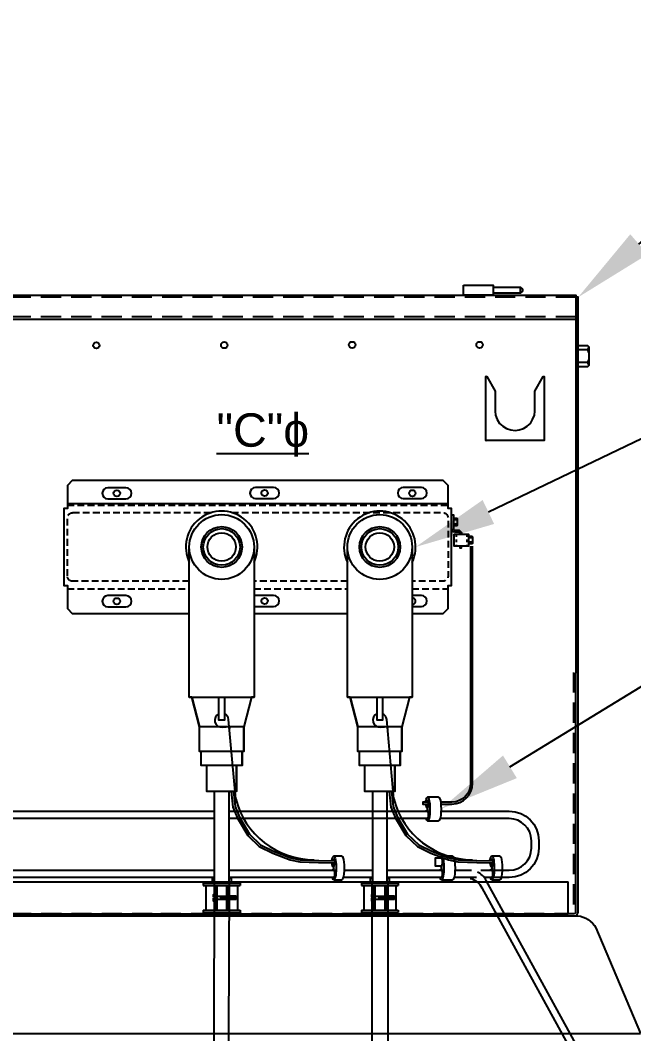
# Model space of a CAD drawing. Header units: feet. Extents: x -689 to 11593, y -511 to 1546.
# Drawn here: x 167.19 to 189.99, y 783.24 to 820.91 of the extents above; entities that cross this region are included whole.
import ezdxf
from ezdxf import colors
from ezdxf.entities.mleader import LeaderData, LeaderLine
from ezdxf.math import Vec2, Vec3

# ---------------------------------------------------------------- set-up
doc = ezdxf.new("R2010")
doc.units = ezdxf.units.FT
doc.header["$MEASUREMENT"] = 0
doc.linetypes.add('HIDDEN', pattern=[0.375, 0.25, -0.125])
for name, color, linetype in [('E-CABL-ACF', 1, 'AC_CABLE_FEEDER'), ('E-DETL', 7, 'Continuous'), ('E-DETL-1', 7, 'Continuous'), ('E-EQPM-ENCL', 8, 'Continuous'), ('E-EQPM-HRDW', 16, 'Continuous'), ('E-GRND', 3, 'Continuous'), ('G-ANNO-TEXT', 1, 'Continuous'), ('G-TEXT', 7, 'Continuous')]:
    doc.layers.add(name, color=color, linetype=linetype)
doc.styles.add('FSLR_SubTitle', font='arial.ttf', dxfattribs={"height": 0.1875})
doc.styles.add('NEI-A', font='arial.ttf')
doc.styles.get("Standard").update_dxf_attribs({"font": 'arial.ttf'})
doc.linetypes.add('AC_CABLE_FEEDER', pattern='A,0.2,-0.05,0,-0.05,0.2,-0.12,["ACF",Standard,S=0.1,R=0,X=-0.05,Y=-0.05],-0.3,0.2,-0.05,0,-0.05', length=1.22)

msp = doc.modelspace()

# ---------------------------------------------------------------- hatches: boundary and pattern name
at = {"layer": 'E-EQPM-HRDW'}
h = msp.add_hatch(dxfattribs=at)
h.set_pattern_fill('ANSI31', color=256, scale=0.172182, angle=420)
h.set_pattern_definition([(105, (153.921105, 585.325473), (-0.0207894366, -0.0055705127), [])])
h.paths.add_polyline_path([(174.85834, 788.35887), (174.85834, 788.2303), (174.63378, 788.2303), (174.63378, 788.35887)])
h = msp.add_hatch(dxfattribs=at)
h.set_pattern_fill('ANSI31', color=256, scale=0.172182, angle=420)
h.set_pattern_definition([(105, (153.671885, 585.325473), (-0.0207894366, -0.0055705127), [])])
h.paths.add_polyline_path([(175.21896, 788.35887), (175.21896, 788.2303), (174.97056, 788.2303), (174.97056, 788.35887)])
h = msp.add_hatch(dxfattribs=at)
h.set_pattern_fill('ANSI31', color=256, scale=0.172182, angle=420)
h.set_pattern_definition([(105, (159.79647, 585.325473), (-0.0207894366, -0.0055705127), [])])
h.paths.add_polyline_path([(180.7337, 788.35887), (180.7337, 788.2303), (180.50914, 788.2303), (180.50914, 788.35887)])
h = msp.add_hatch(dxfattribs=at)
h.set_pattern_fill('ANSI31', color=256, scale=0.172182, angle=420)
h.set_pattern_definition([(105, (159.54725, 585.325473), (-0.0207894366, -0.0055705127), [])])
h.paths.add_polyline_path([(181.09433, 788.35887), (181.09433, 788.2303), (180.84593, 788.2303), (180.84593, 788.35887)])

# ---------------------------------------------------------------- linework, layer by layer
at = {"layer": 'E-CABL-ACF', "linetype": 'Continuous', "flags": 128}
for points in [[(174.40128, 788.84402), (174.38649, 783.24554)], [(174.95008, 788.84257), (174.9353, 783.24545)], [(180.25612, 788.843), (180.25162, 782.64973)], [(180.85049, 788.84257), (180.84598, 782.6493)]]:
    msp.add_lwpolyline(points, dxfattribs=at)
for points in [[(174.38649, 783.24554), (174.36187, 778.56124, -0.1971632), (171.89699, 772.59825, -0.06022886), (167.33976, 768.99387)], [(174.9353, 783.24554), (174.91067, 778.55979, -0.1971632), (172.28663, 772.21178, -0.05809288), (167.80542, 768.6364)]]:
    msp.add_lwpolyline(points, format="xyb", dxfattribs=at)
at = {"layer": 'E-DETL', "color": 41}
for p, q in [((175.87823, 801.32981), (175.87823, 795.75598)), ((173.47312, 795.75598), (175.87823, 795.75598)), ((173.56947, 795.75598), (173.85495, 794.64979)), ((175.78188, 795.75598), (175.4964, 794.64979)), ((179.34849, 795.75598), (181.75359, 795.75598)), ((179.44483, 795.75598), (179.73032, 794.64979)), ((181.65725, 795.75598), (181.37176, 794.64979)), ((175.4964, 794.64979), (173.85495, 794.64979)), ((175.4964, 793.72915), (175.4964, 794.64979)), ((181.37176, 794.64979), (179.73032, 794.64979)), ((181.37176, 793.72915), (181.37176, 794.64979)), ((175.4964, 793.72915), (173.85495, 793.72915)), ((175.43217, 793.20817), (175.43217, 793.72915)), ((181.37176, 793.72915), (179.73032, 793.72915)), ((181.30753, 793.20817), (181.30753, 793.72915)), ((175.43217, 793.20817), (173.91918, 793.20817)), ((175.22877, 792.2447), (175.22877, 793.20817)), ((181.30753, 793.20817), (179.79455, 793.20817)), ((181.10413, 792.2447), (181.10413, 793.20817))]:
    msp.add_line(p, q, dxfattribs=at)
at = {"layer": 'E-DETL', "ltscale": 5, "flags": 128}
for points in [[(169.12654, 803.80535), (168.94419, 803.62301), (168.94419, 802.76084), (168.81159, 802.76084), (168.81159, 799.90923), (168.94419, 799.90923), (168.94419, 799.04707), (169.12654, 798.86473), (173.47312, 798.86473)], [(175.87823, 798.86473), (179.34849, 798.86473)]]:
    msp.add_lwpolyline(points, dxfattribs=at)
for points in [[(170.44546, 803.12345), (171.11688, 803.12345, 1), (171.11688, 803.53797), (170.44546, 803.53797, 1)], [(175.93443, 803.13393), (176.60585, 803.13393, 1), (176.60585, 803.54845), (175.93443, 803.54845, 1)], [(170.44546, 799.11115), (171.11688, 799.11115, 1), (171.11688, 799.52567), (170.44546, 799.52567, 1)]]:
    msp.add_lwpolyline(points, format="xyb", close=True, dxfattribs=at)
at = {"layer": 'E-DETL', "color": 9, "linetype": 'HIDDEN', "flags": 128}
for points in [[(168.94419, 800.2574), (168.94419, 802.41267, -0.41421356), (169.14315, 802.61163)], [(169.10634, 800.05845, -0.34959088), (168.94419, 800.2574)]]:
    msp.add_lwpolyline(points, format="xyb", dxfattribs=at)
for points in [[(169.14315, 802.61163), (174.29775, 802.61163)], [(173.47312, 800.05845), (169.10634, 800.05845)], [(179.34849, 800.05845), (175.87823, 800.05845)], [(168.94419, 799.77653), (173.47312, 799.77653)], [(175.87823, 799.77653), (179.34849, 799.77653)]]:
    msp.add_lwpolyline(points, dxfattribs=at)
at = {"layer": 'E-DETL', "color": 41, "flags": 128}
msp.add_lwpolyline([(175.87823, 801.32981), (175.87823, 795.75598), (175.78188, 795.75598), (175.4964, 794.64979), (175.4964, 793.72915), (175.43217, 793.72915), (175.43217, 793.20817), (175.22877, 793.20817), (175.22877, 792.2447), (174.12258, 792.2447), (174.12258, 793.20817), (173.91918, 793.20817), (173.91918, 793.72915), (173.85495, 793.72915), (173.85495, 794.64979), (173.56947, 795.75598), (173.47312, 795.75598), (173.47312, 801.33504)], dxfattribs=at)
at = {"layer": 'E-DETL', "ltscale": 5, "flags": 128}
for points in [[(175.87823, 799.12939, 0.06876315), (175.93443, 799.12163), (176.60585, 799.12163, 1), (176.60585, 799.53615), (175.93443, 799.53615, 0.06876315), (175.87823, 799.52838, 0.06876315)], [(181.75359, 799.12163), (182.09458, 799.12163, 1), (182.09458, 799.53615), (181.75359, 799.53615)]]:
    msp.add_lwpolyline(points, format="xyb", dxfattribs=at)
at = {"layer": 'E-DETL', "color": 41, "linetype": 'Continuous'}
for points in [[(174.57427, 795.75598), (174.77708, 795.75598), (174.77708, 794.89856), (174.57427, 794.89856)], [(180.44964, 795.75598), (180.65244, 795.75598), (180.65244, 794.89856), (180.44964, 794.89856)]]:
    msp.add_lwpolyline(points, close=True, dxfattribs=at)
at = {"layer": 'E-DETL', "color": 1, "flags": 128}
for points in [[(174.95008, 788.84257), (174.95008, 792.2447), (174.40127, 792.2447), (174.40127, 788.84257)], [(180.82544, 788.84257), (180.82544, 792.2447), (180.27664, 792.2447), (180.27664, 788.84257)]]:
    msp.add_lwpolyline(points, dxfattribs=at)
at = {"layer": 'E-DETL', "ltscale": 5}
for centre in [(170.78117, 803.33071), (176.27014, 803.34119), (170.78117, 799.31841), (176.27014, 799.32889)]:
    msp.add_circle(centre, 0.11869, dxfattribs=at)
at = {"layer": 'E-DETL', "color": 41}
for centre, radius in [((174.67567, 801.33504), 1.20255), ((174.67567, 801.33504), 0.7565), ((180.55103, 801.33504), 0.7565), ((174.67567, 801.33504), 0.68156), ((174.67567, 801.33504), 0.52813), ((180.55103, 801.33504), 0.68156), ((180.55103, 801.33504), 0.52813)]:
    msp.add_circle(centre, radius, dxfattribs=at)
msp.add_arc((174.67567, 801.33504), 1.33135, 334.590214, 205.411039, dxfattribs=at)
at = {"layer": 'E-DETL', "ltscale": 5}
msp.add_arc((181.76171, 799.32058), 0.11869, 266.079576, 93.920424, dxfattribs=at)
at = {"layer": 'E-DETL-1', "color": 3, "linetype": 'Continuous'}
for p, q in [((182.83714, 789.48831), (182.82488, 789.45057)), ((182.82488, 789.45057), (182.85064, 789.45057)), ((182.82488, 789.35413), (182.85064, 789.35413)), ((182.84502, 789.32143), (182.82488, 789.35413)), ((182.84502, 789.32143), (182.8636, 789.32143))]:
    msp.add_line(p, q, dxfattribs=at)
at = {"layer": 'E-DETL-1', "color": 64, "linetype": 'Continuous', "flags": 128}
for points in [[(163.20895, 791.51336), (174.40127, 791.51336)], [(174.95008, 791.51336), (182.41304, 791.51336)], [(174.40127, 791.23936), (163.174, 791.23936)], [(182.37748, 791.23936), (174.95008, 791.23936)], [(182.8636, 789.7623), (182.60449, 789.7623), (182.60449, 789.48831), (182.8651, 789.48831)], [(161.10235, 789.32143), (170.3789, 789.32143)], [(169.07471, 789.32143), (174.40127, 789.32143)], [(174.95008, 789.32143), (178.92898, 789.32143)], [(179.2259, 789.32143), (180.27664, 789.32143)], [(180.82544, 789.32143), (182.8636, 789.32143)], [(183.34625, 789.32143), (183.95811, 789.32143)], [(170.3789, 789.04744), (161.10235, 789.04744)], [(174.40127, 789.04744), (169.07471, 789.04744)], [(178.89342, 789.04744), (174.95008, 789.04744)], [(180.27664, 789.04744), (179.19034, 789.04744)], [(182.84502, 789.04744), (180.82544, 789.04744)], [(184.13866, 789.04744), (183.31129, 789.04744)]]:
    msp.add_lwpolyline(points, dxfattribs=at)
for points in [[(182.82611, 791.51336), (185.36254, 791.51336, -0.41421356), (186.45851, 790.41739), (186.45851, 790.1434, -0.41421356), (185.36254, 789.04744), (184.4511, 789.04744)], [(184.30088, 789.32143), (185.36254, 789.32143, 0.41421356), (186.18452, 790.1434), (186.18452, 790.41739, 0.41421356), (185.36254, 791.23936), (182.79055, 791.23936)], [(215.62835, 772.79378), (211.04571, 772.79378, 0.10609353), (209.24697, 772.40777), (203.23412, 769.70243, -0.10609353), (201.43538, 769.31642), (196.99569, 769.31642, -0.27392087), (194.43278, 770.83438), (184.50892, 788.94193, 0.16010926), (184.1757, 789.25357)], [(183.91154, 789.0179, -0.19859148), (184.34664, 788.66794), (194.2705, 770.56039, 0.27392087), (196.83341, 769.04243), (201.49418, 769.04243, 0.10609353), (203.29292, 769.42844), (209.30577, 772.13378, -0.10609353), (211.10451, 772.51979), (215.62835, 772.51979)]]:
    msp.add_lwpolyline(points, format="xyb", dxfattribs=at)
at = {"layer": 'E-DETL-1', "color": 3, "linetype": 'Continuous'}
for points in [[(183.25808, 789.84322), (182.84502, 789.84322)], [(182.84502, 788.96147), (183.25808, 788.96147)]]:
    msp.add_lwpolyline(points, dxfattribs=at)
at = {"layer": 'E-DETL-1', "color": 3, "linetype": 'Continuous', "extrusion": (0, 0, -1)}
for centre, major_axis, ratio, start_param, end_param in [((182.84502, 789.40235), (0, 0.44087), 0.2034372, -0.61555852, 3.77667757), ((183.25808, 789.40235), (0, -0.44087), 0.2034372, 3.14159265, 6.28318531), ((182.82488, 789.18191), (0, 0.17222), 0.33411094, -0.62644851, 0)]:
    msp.add_ellipse(centre, major_axis=major_axis, ratio=ratio, start_param=start_param, end_param=end_param, dxfattribs=at)
at = {"layer": 'E-DETL-1', "color": 3, "linetype": 'Continuous'}
for centre, major_axis, ratio, start_param, end_param in [((182.81317, 789.62279), (0, 0.20553), 0.33411094, 3.71956504, 5.45853636), ((182.82488, 789.62279), (0, 0.17222), 0.33411094, 2.46682895, 3.14159265), ((182.88393, 789.40235), (0, 0.06807), 0.69303415, 0.78207214, 2.35952052), ((182.81317, 789.18191), (0, 0.20553), 0.33411094, -1.57079633, -0.57797239), ((182.84502, 789.18191), (0, -0.13448), 0.27384228, 6.28318531, 7.85398163)]:
    msp.add_ellipse(centre, major_axis=major_axis, ratio=ratio, start_param=start_param, end_param=end_param, dxfattribs=at)
at = {"layer": 'E-EQPM-ENCL', "color": 7, "ltscale": 5, "flags": 128}
for points in [[(183.66386, 811.06465), (184.7581, 811.06465), (184.7581, 810.69986), (183.66386, 810.69986), (183.66386, 811.06465)], [(184.7581, 810.99829), (185.76948, 810.99829), (185.76948, 810.76621), (184.7581, 810.76621)], [(185.76948, 810.99829), (185.85235, 810.91543), (185.85235, 810.84908), (185.76948, 810.76621)], [(137.19859, 787.62939), (172.09405, 787.62939)]]:
    msp.add_lwpolyline(points, dxfattribs=at)
at = {"layer": 'E-EQPM-ENCL', "linetype": 'HIDDEN', "ltscale": 3, "flags": 128}
for points in [[(187.75397, 796.67371), (187.75397, 787.69575)], [(172.09405, 787.69575), (137.19859, 787.69575)], [(187.78709, 787.69575), (172.09405, 787.69575)]]:
    msp.add_lwpolyline(points, dxfattribs=at)
at = {"layer": 'E-EQPM-ENCL', "ltscale": 5, "flags": 128}
msp.add_lwpolyline([(187.83683, 787.74548), (187.83683, 796.64049)], dxfattribs=at)
at = {"layer": 'E-EQPM-ENCL', "linetype": 'HIDDEN', "ltscale": 5, "flags": 128}
msp.add_lwpolyline([(187.83683, 787.74548), (187.78709, 787.69575), (187.75397, 787.69575)], dxfattribs=at)
at = {"layer": 'E-EQPM-ENCL', "linetype": 'Continuous', "ltscale": 2, "flags": 128}
for points in [[(137.19859, 787.62939), (172.09405, 787.62939)], [(188.58435, 787.17919), (190.23616, 783.24554)], [(123.19891, 783.24554), (190.23616, 783.24554)]]:
    msp.add_lwpolyline(points, dxfattribs=at)
msp.add_lwpolyline([(172.09405, 787.62939), (187.90923, 787.62939, -0.23070795), (188.58435, 787.17919)], format="xyb", dxfattribs=at)
at = {"layer": 'E-EQPM-ENCL', "color": 7, "ltscale": 5}
for centre in [(170.01996, 808.83062), (174.77223, 808.83893), (179.52449, 808.84724)]:
    msp.add_circle(centre, 0.11869, dxfattribs=at)
at = {"layer": 'E-EQPM-HRDW', "color": 4}
for p, q in [((174.32195, 789.02256), (174.39919, 789.02256)), ((174.32195, 789.02256), (174.32195, 788.84257)), ((174.95216, 789.02256), (175.0294, 789.02256)), ((175.0294, 789.02256), (175.0294, 788.84257)), ((180.19732, 789.02256), (180.27456, 789.02256)), ((180.19732, 789.02256), (180.19732, 788.84257)), ((180.82753, 789.02256), (180.90476, 789.02256)), ((180.90476, 789.02256), (180.90476, 788.84257)), ((174.08203, 788.75124), (174.08203, 787.83793)), ((174.44735, 788.75124), (174.44735, 787.83793)), ((174.49301, 788.75124), (174.49301, 787.83793)), ((174.85834, 788.75124), (174.85834, 787.83793)), ((174.904, 788.75124), (174.904, 787.83793)), ((175.26932, 788.75124), (175.26932, 787.83793)), ((179.95739, 788.75124), (179.95739, 787.83793)), ((180.32271, 788.75124), (180.32271, 787.83793)), ((180.36838, 788.75124), (180.36838, 787.83793)), ((180.7337, 788.75124), (180.7337, 787.83793)), ((180.77937, 788.75124), (180.77937, 787.83793)), ((181.14469, 788.75124), (181.14469, 787.83793))]:
    msp.add_line(p, q, dxfattribs=at)
at = {"layer": 'E-EQPM-HRDW', "linetype": 'Continuous'}
for p, q in [((187.55447, 787.69575), (187.55447, 788.88304)), ((174.08203, 787.83793), (175.26932, 787.83793)), ((179.95739, 787.83793), (181.14469, 787.83793))]:
    msp.add_line(p, q, dxfattribs=at)
at = {"layer": 'E-EQPM-HRDW', "color": 2, "linetype": 'Continuous'}
for p, q in [((173.9907, 788.84257), (175.36065, 788.84257)), ((173.9907, 788.84257), (173.9907, 788.75124)), ((173.9907, 788.75124), (175.36065, 788.75124)), ((175.36065, 788.84257), (175.36065, 788.75124)), ((179.86606, 788.84257), (181.23602, 788.84257)), ((179.86606, 788.84257), (179.86606, 788.75124)), ((179.86606, 788.75124), (181.23602, 788.75124)), ((181.23602, 788.84257), (181.23602, 788.75124)), ((173.9907, 787.83793), (175.36065, 787.83793)), ((173.9907, 787.83793), (173.9907, 787.7466)), ((173.9907, 787.7466), (175.36065, 787.7466)), ((175.36065, 787.83793), (175.36065, 787.7466)), ((179.86606, 787.83793), (181.23602, 787.83793)), ((179.86606, 787.83793), (179.86606, 787.7466)), ((179.86606, 787.7466), (181.23602, 787.7466)), ((181.23602, 787.83793), (181.23602, 787.7466))]:
    msp.add_line(p, q, dxfattribs=at)
at = {"layer": 'E-EQPM-HRDW'}
for p, q in [((174.40939, 788.31399), (174.37491, 788.31399)), ((174.40939, 788.27518), (174.37491, 788.27518)), ((174.39386, 788.35517), (174.44735, 788.35517)), ((174.39386, 788.234), (174.44735, 788.234)), ((174.40939, 788.29459), (174.40939, 788.31399)), ((174.40939, 788.29459), (174.40939, 788.27518)), ((175.21896, 788.35887), (174.97056, 788.35887)), ((175.21896, 788.2303), (174.97056, 788.2303)), ((180.28476, 788.31399), (180.25028, 788.31399)), ((180.28476, 788.27518), (180.25028, 788.27518)), ((180.26923, 788.35517), (180.32271, 788.35517)), ((180.26923, 788.234), (180.32271, 788.234)), ((180.28476, 788.29459), (180.28476, 788.31399)), ((180.28476, 788.29459), (180.28476, 788.27518)), ((181.09433, 788.35887), (180.84593, 788.35887)), ((181.09433, 788.2303), (180.84593, 788.2303))]:
    msp.add_line(p, q, dxfattribs=at)
for points in [[(156.94954, 788.88304), (177.35839, 788.88304)], [(170.36676, 788.88304), (187.55447, 788.88304)], [(157.57766, 787.69575), (172.09405, 787.69575)], [(170.24106, 787.69575), (175.58472, 787.69575)], [(172.09405, 787.69575), (187.55447, 787.69575)]]:
    msp.add_lwpolyline(points, dxfattribs=at)
at = {"layer": 'E-EQPM-HRDW', "flags": 128}
for points in [[(174.37491, 788.31399), (174.37491, 788.41575), (174.38308, 788.41575), (174.44735, 788.41575), (174.44735, 788.17342), (174.37491, 788.17342), (174.37491, 788.27518)], [(174.49301, 788.35887), (174.85834, 788.35887)], [(174.85834, 788.2303), (174.49301, 788.2303)], [(175.21896, 788.35887), (175.21896, 788.2303)], [(180.25028, 788.31399), (180.25028, 788.41575), (180.25844, 788.41575), (180.32271, 788.41575), (180.32271, 788.17342), (180.25028, 788.17342), (180.25028, 788.27518)], [(180.36838, 788.35887), (180.7337, 788.35887)], [(180.7337, 788.2303), (180.36838, 788.2303)], [(181.09433, 788.35887), (181.09433, 788.2303)]]:
    msp.add_lwpolyline(points, dxfattribs=at)
for points in [[(174.96306, 788.40592), (174.904, 788.40592), (174.904, 788.18325), (174.97056, 788.18325), (174.97056, 788.40592)], [(180.83842, 788.40592), (180.77937, 788.40592), (180.77937, 788.18325), (180.84593, 788.18325), (180.84593, 788.40592)]]:
    msp.add_lwpolyline(points, close=True, dxfattribs=at)
at = {"layer": 'E-EQPM-HRDW', "extrusion": (0, 0, -1)}
for centre, major_axis, ratio, start_param, end_param in [((174.39386, 788.38546), (0, 0.03029), 0.62545976, 3.14159265, 6.28318531), ((174.39386, 788.20371), (0, 0.03029), 0.62545976, 3.14159265, 6.28318531), ((174.39386, 788.29459), (0, 0.06058), 0.31272988, -1.24466561, 0), ((174.39386, 788.29459), (0, 0.06058), 0.31272988, 3.14159265, 4.38625826), ((180.26923, 788.38546), (0, 0.03029), 0.62545976, 3.14159265, 6.28318531), ((180.26923, 788.20371), (0, 0.03029), 0.62545976, 3.14159265, 6.28318531), ((180.26923, 788.29459), (0, 0.06058), 0.31272988, -1.24466561, 0), ((180.26923, 788.29459), (0, 0.06058), 0.31272988, 3.14159265, 4.38625826)]:
    msp.add_ellipse(centre, major_axis=major_axis, ratio=ratio, start_param=start_param, end_param=end_param, dxfattribs=at)
at = {"layer": 'E-GRND', "linetype": 'Continuous'}
for p, q in [((175.19657, 791.97241), (174.93442, 794.92271)), ((181.07193, 791.97241), (180.80979, 794.92271))]:
    msp.add_line(p, q, dxfattribs=at)
at = {"layer": 'E-GRND'}
for p, q in [((182.32497, 791.70702), (182.30484, 791.64502)), ((182.30484, 791.64502), (182.3306, 791.64502)), ((182.30484, 791.54858), (182.3306, 791.54858)), ((182.32497, 791.51587), (182.30484, 791.54858)), ((182.32497, 791.70702), (182.35109, 791.70702)), ((182.32497, 791.51587), (182.34355, 791.51587)), ((178.84091, 789.51509), (178.82078, 789.45309)), ((178.82078, 789.45309), (178.84653, 789.45309)), ((178.82078, 789.35665), (178.84653, 789.35665)), ((178.84091, 789.32395), (178.82078, 789.35665)), ((178.84091, 789.51509), (178.86703, 789.51509)), ((178.84091, 789.32395), (178.85949, 789.32395)), ((184.71628, 789.51509), (184.69614, 789.45309)), ((184.69614, 789.45309), (184.7219, 789.45309)), ((184.69614, 789.35665), (184.7219, 789.35665)), ((184.71628, 789.32395), (184.69614, 789.35665)), ((184.71628, 789.51509), (184.74239, 789.51509)), ((184.71628, 789.32395), (184.73486, 789.32395))]:
    msp.add_line(p, q, dxfattribs=at)
at = {"layer": 'E-GRND', "linetype": 'Continuous', "flags": 128}
for points in [[(174.71537, 794.64174), (174.98313, 794.66696), (174.9429, 794.65638), (174.97029, 794.64656), (174.94577, 794.64025), (174.97315, 794.63045), (174.94863, 794.62411), (174.97602, 794.61432), (174.9515, 794.60797), (174.97888, 794.59818), (174.92728, 794.58496)], [(180.59074, 794.64174), (180.85849, 794.66696), (180.81827, 794.65638), (180.84566, 794.64656), (180.82113, 794.64025), (180.84852, 794.63045), (180.824, 794.62411), (180.85138, 794.61432), (180.82686, 794.60797), (180.85425, 794.59818), (180.80265, 794.58496)]]:
    msp.add_lwpolyline(points, dxfattribs=at)
at = {"layer": 'E-GRND', "flags": 128}
for points in [[(175.02651, 792.2447), (175.09115, 791.66357), (175.25869, 791.25352), (175.64293, 790.61004), (176.07327, 790.20113), (176.57213, 789.94991), (177.22347, 789.70066), (177.57891, 789.62598), (178.27828, 789.60066), (178.87677, 789.59101)], [(175.10967, 792.2447), (175.17203, 791.68416), (175.33285, 791.29055), (175.70808, 790.66214), (176.12135, 790.26946), (176.60557, 790.02561), (177.24688, 789.7802), (177.58898, 789.70833), (178.28045, 789.68328), (178.87399, 789.67372)], [(182.35972, 791.85377), (182.14701, 791.85377), (182.14701, 791.7807), (182.36071, 791.7807)]]:
    msp.add_lwpolyline(points, dxfattribs=at)
at = {"layer": 'E-GRND'}
for points in [[(182.73804, 792.03767), (182.32497, 792.03767)], [(182.32497, 791.15592), (182.73804, 791.15592)], [(179.13783, 789.84574), (178.84091, 789.84574)], [(185.0132, 789.84574), (184.71628, 789.84574)], [(178.84091, 788.96399), (179.13783, 788.96399)], [(184.71628, 788.96399), (185.0132, 788.96399)]]:
    msp.add_lwpolyline(points, dxfattribs=at)
at = {"layer": 'E-GRND', "linetype": 'Continuous'}
for centre, start, end in [((174.67567, 794.89856), 112.966785, 278.787375), ((174.67567, 794.89856), 5.334248, 67.033215), ((180.55104, 794.89856), 112.966785, 278.787375), ((180.55104, 794.89856), 5.334248, 67.033215)]:
    msp.add_arc(centre, 0.25987, start, end, dxfattribs=at)
at = {"layer": 'E-GRND'}
msp.add_arc((178.1126, 792.71776), 3.00978, 194.338007, 270.078184, dxfattribs=at)
at = {"layer": 'E-GRND', "extrusion": (0, 0, -1)}
for centre, major_axis, ratio, start_param, end_param in [((182.32497, 791.5968), (0, 0.44087), 0.2034372, -0.9485487, 3.77667757), ((182.32497, 791.81723), (0, 0.11022), 0.33411094, 5.05023108, 7.85398163), ((182.73804, 791.5968), (0, -0.44087), 0.2034372, 3.14159265, 6.28318531), ((182.30484, 791.37636), (0, 0.17222), 0.33411094, -0.62644851, 0), ((182.32497, 791.81723), (0, 0.11022), 0.33411094, 3.14159265, 4.37454688), ((178.84091, 789.40487), (0, 0.44087), 0.2034372, -0.91017449, 3.77667757), ((178.84091, 789.6253), (0, 0.11022), 0.33411094, 5.17790842, 7.85398163), ((179.13783, 789.40487), (0, -0.44087), 0.2034372, 3.14159265, 6.28318531), ((184.71628, 789.40487), (0, 0.44087), 0.2034372, -0.91017449, 3.77667757), ((184.71628, 789.6253), (0, 0.11022), 0.33411094, 5.17790842, 7.85398163), ((185.0132, 789.40487), (0, -0.44087), 0.2034372, 3.14159265, 6.28318531), ((178.82078, 789.18443), (0, 0.17222), 0.33411094, -0.62644851, 0), ((178.84091, 789.6253), (0, 0.11022), 0.33411094, 3.14159265, 4.40686968), ((184.69614, 789.18443), (0, 0.17222), 0.33411094, -0.62644851, 0), ((184.71628, 789.6253), (0, 0.11022), 0.33411094, 3.14159265, 4.40686968)]:
    msp.add_ellipse(centre, major_axis=major_axis, ratio=ratio, start_param=start_param, end_param=end_param, dxfattribs=at)
at = {"layer": 'E-GRND'}
for centre, major_axis, ratio, start_param, end_param in [((182.30484, 791.81723), (0, 0.17222), 0.33411094, 1.78454961, 3.14159265), ((182.36389, 791.5968), (0, 0.06807), 0.69303415, 0.78207214, 2.35952052), ((182.32497, 791.81723), (0, 0.11022), 0.33411094, 3.14156425, 3.14159265), ((182.29313, 791.81723), (0, 0.20553), 0.33411094, 3.71956504, 4.71238898), ((182.29313, 791.37636), (0, 0.20553), 0.33411094, -1.57079633, -0.57797239), ((182.32497, 791.37636), (0, -0.13448), 0.27384228, 6.28318531, 7.85398163), ((178.80907, 789.6253), (0, 0.20553), 0.33411094, 3.71956504, 4.71238898), ((184.68443, 789.6253), (0, 0.20553), 0.33411094, 3.71956504, 4.71238898), ((178.82078, 789.6253), (0, 0.17222), 0.33411094, 1.76055124, 3.14159265), ((178.87983, 789.40487), (0, 0.06807), 0.69303415, 0.78207214, 2.35952052), ((178.84091, 789.6253), (0, 0.11022), 0.33411094, 3.14156425, 3.14159265), ((178.80907, 789.18443), (0, 0.20553), 0.33411094, -1.57079633, -0.57797239), ((184.69614, 789.6253), (0, 0.17222), 0.33411094, 1.76055124, 3.14159265), ((184.7552, 789.40487), (0, 0.06807), 0.69303415, 0.78207214, 2.35952052), ((184.71628, 789.6253), (0, 0.11022), 0.33411094, 3.14156425, 3.14159265), ((184.68443, 789.18443), (0, 0.20553), 0.33411094, -1.57079633, -0.57797239), ((178.84091, 789.18443), (0, -0.13448), 0.27384228, 6.28318531, 7.85398163), ((184.71628, 789.18443), (0, -0.13448), 0.27384228, 6.28318531, 7.85398163)]:
    msp.add_ellipse(centre, major_axis=major_axis, ratio=ratio, start_param=start_param, end_param=end_param, dxfattribs=at)

# ---------------------------------------------------------------- texts
at = {"layer": 'G-TEXT', "insert": (176.20026, 805.49549), "char_height": 1.239802, "attachment_point": 5, "style": 'FSLR_SubTitle'}
msp.add_mtext_dynamic_manual_height_columns('{\\L"C"ɸ}', width=17.0770093, gutter_width=3.61609, heights=[0], dxfattribs=at)

# ---------------------------------------------------------------- leaders
at = {"layer": 'G-ANNO-TEXT'}
ml = msp.add_multileader_mtext('Standard', dxfattribs=at)
ml.set_content('\\pxsm1;JUNCTION CABINET', color=256, style='NEI-A')
ml.set_leader_properties()
ml.build(insert=Vec2(0, 0))
ml.multileader.update_dxf_attribs({"dogleg_length": 3, "arrow_head_size": 3})
ctx = ml.context
ctx.base_point, ctx.char_height, ctx.arrow_head_size, ctx.landing_gap_size, ctx.plane_origin = Vec3(199.61715, 818.89722), 2, 3, 0.73064, Vec3(175.5134, 798.71261)
notes = []
notes.append((ctx, [(0, (1, 1, 0), (197.42522, 818.89722), (1, 0), 2.19193, [(0, [(187.9198, 810.617)], 0, [])])]))
ctx.mtext.insert, ctx.mtext.width, ctx.mtext.line_spacing_factor, ctx.mtext.flow_direction = Vec3(200.34779, 819.91428), 9.8540412, 0.6, 5
ctx.mtext.has_bg_fill, ctx.mtext.bg_color, ctx.mtext.bg_scale_factor, ctx.mtext.bg_transparency, ctx.mtext.use_window_bg_color = 1, -1073741824, 1.5, 0, 1
ml = msp.add_multileader_mtext('Standard', dxfattribs=at)
ml.set_content('\\pxsm1;(TYP.) MVAC ELBOW CONNECTORS', color=256, style='NEI-A')
ml.set_leader_properties()
ml.build(insert=Vec2(0, 0))
ml.multileader.update_dxf_attribs({"dogleg_length": 3, "arrow_head_size": 3})
ctx = ml.context
ctx.base_point, ctx.char_height, ctx.arrow_head_size, ctx.landing_gap_size, ctx.plane_origin = Vec3(198.25287, 808.15854), 2, 3, 0.73064, Vec3(181.44898, 776.25141)
notes.append((ctx, [(0, (1, 1, 0), (196.06095, 808.15854), (1, 0), 2.19193, [(0, [(181.88239, 801.33504)], 0, [])])]))
ctx.mtext.insert, ctx.mtext.width, ctx.mtext.defined_height, ctx.mtext.line_spacing_factor, ctx.mtext.flow_direction = Vec3(198.98352, 809.1756), 34.1647309, 10.24652, 0.6, 5
ctx.mtext.has_bg_fill, ctx.mtext.bg_color, ctx.mtext.bg_scale_factor, ctx.mtext.bg_transparency, ctx.mtext.use_window_bg_color = 1, -1073741824, 1.5, 0, 1
for ctx, leaders in notes:
    for number, flags, end, landing, length, lines in leaders:
        leader = LeaderData()
        leader.index, (leader.has_last_leader_line, leader.has_dogleg_vector, leader.attachment_direction) = number, flags
        leader.last_leader_point, leader.dogleg_vector, leader.dogleg_length = Vec3(end), Vec3(landing), length
        for number, points, colour, breaks in lines:
            line = LeaderLine()
            line.index, line.vertices, line.color, line.breaks = number, Vec3.list(points), colors.encode_raw_color(colour), breaks
            leader.lines.append(line)
        ctx.leaders.append(leader)

# ---------------------------------------------------------------- next in the draw order: linework, layer by layer
at = {"layer": 'E-DETL', "color": 41}
msp.add_line((181.75359, 801.32981), (181.75359, 795.75598), dxfattribs=at)
at = {"layer": 'E-DETL', "ltscale": 5, "flags": 128}
msp.add_lwpolyline([(181.42316, 803.13393), (182.09458, 803.13393, 1), (182.09458, 803.54845), (181.42316, 803.54845, 1)], format="xyb", close=True, dxfattribs=at)
at = {"layer": 'E-DETL', "flags": 128}
msp.add_lwpolyline([(183.08814, 802.94328), (168.94419, 802.94328)], dxfattribs=at)
at = {"layer": 'E-DETL', "color": 9, "linetype": 'HIDDEN', "flags": 128}
msp.add_lwpolyline([(168.94419, 802.89354), (183.08814, 802.89354)], dxfattribs=at)
at = {"layer": 'E-DETL', "ltscale": 5, "flags": 128}
for points in [[(183.28709, 802.40629), (183.41203, 802.40629), (183.42987, 802.38844), (183.42987, 802.13857), (183.41203, 802.12072), (183.28709, 802.12072)], [(183.4138, 802.34682), (183.28709, 802.34682)], [(183.4138, 802.18019), (183.28709, 802.18019)], [(183.42987, 802.38844), (183.4138, 802.34682), (183.42987, 802.3052)], [(183.42987, 802.22181), (183.4138, 802.18019), (183.42987, 802.13857)]]:
    msp.add_lwpolyline(points, dxfattribs=at)
at = {"layer": 'E-DETL', "color": 41, "flags": 128}
msp.add_lwpolyline([(181.75359, 801.32981), (181.75359, 795.75598), (181.65725, 795.75598), (181.37176, 794.64979), (181.37176, 793.72915), (181.30753, 793.72915), (181.30753, 793.20817), (181.10413, 793.20817), (181.10413, 792.2447), (179.99795, 792.2447), (179.99795, 793.20817), (179.79455, 793.20817), (179.79455, 793.72915), (179.73032, 793.72915), (179.73032, 794.64979), (179.44483, 795.75598), (179.34849, 795.75598), (179.34849, 801.33504)], dxfattribs=at)
at = {"layer": 'E-DETL', "ltscale": 5}
msp.add_circle((181.76171, 803.33288), 0.11869, dxfattribs=at)
at = {"layer": 'E-DETL', "color": 41}
msp.add_circle((180.55103, 801.33504), 1.20255, dxfattribs=at)
msp.add_arc((180.55103, 801.33504), 1.33135, 334.590214, 205.411039, dxfattribs=at)
at = {"layer": 'E-EQPM-ENCL', "color": 7, "ltscale": 5, "flags": 128}
for points in [[(125.59824, 810.617), (125.59824, 810.69996), (187.83683, 810.69996), (187.83683, 810.617)], [(172.09405, 787.62939), (187.83683, 787.62939), (187.88657, 787.67913), (187.9198, 787.74548), (187.9198, 810.617), (187.83683, 810.617)], [(187.83683, 810.617), (187.83683, 796.64049)], [(125.59824, 809.80467), (187.83683, 809.80467)], [(187.9198, 808.82641), (188.26796, 808.82641), (188.3177, 808.77668), (188.3177, 808.08034), (188.26796, 808.0306), (187.9198, 808.0306)], [(188.27292, 808.66069), (187.9198, 808.66069)], [(188.3177, 808.77668), (188.27292, 808.66069), (188.3177, 808.5447)], [(188.27292, 808.19633), (187.9198, 808.19633)], [(188.3177, 808.31232), (188.27292, 808.19633), (188.3177, 808.08034)]]:
    msp.add_lwpolyline(points, dxfattribs=at)
at = {"layer": 'E-EQPM-ENCL', "linetype": 'HIDDEN', "ltscale": 3, "flags": 128}
for points in [[(187.83683, 810.617), (125.59824, 810.617)], [(187.83683, 809.88754), (125.59824, 809.88754)]]:
    msp.add_lwpolyline(points, dxfattribs=at)
at = {"layer": 'E-EQPM-ENCL', "color": 7, "ltscale": 5}
msp.add_circle((184.25981, 808.84724), 0.11869, dxfattribs=at)
at = {"layer": 'E-EQPM-HRDW'}
msp.add_lwpolyline([(184.50702, 807.6686), (184.48876, 807.6686), (184.5316, 807.6686), (184.83947, 807.12428), (184.83947, 806.38815), (184.8559, 806.22923), (184.90888, 806.07032), (184.99655, 805.9315), (185.11893, 805.82556), (185.25959, 805.73788), (185.4185, 805.68491), (185.57559, 805.66665), (185.73268, 805.68491), (185.8916, 805.73788), (186.03042, 805.82556), (186.15463, 805.9315), (186.22404, 806.07032), (186.29345, 806.22923), (186.31171, 806.38815), (186.31171, 807.12428), (186.61959, 807.6686), (186.66242, 807.6686), (186.66242, 805.29767), (186.64416, 805.29767), (186.59118, 805.29767), (186.54004, 805.29767), (184.61114, 805.29767), (184.55818, 805.29767), (184.50702, 805.29767), (184.48876, 805.29767), (184.50702, 805.29767), (184.48876, 805.29767), (184.48876, 807.6686)], dxfattribs=at)
at = {"layer": 'E-GRND', "flags": 128}
for points in [[(183.92658, 801.36816), (183.92658, 792.54788, -0.41421356), (183.23247, 791.85377), (182.81092, 791.85377)], [(182.81956, 791.7807), (183.23247, 791.7807, 0.41421356), (183.99964, 792.54788), (183.99964, 801.36816)]]:
    msp.add_lwpolyline(points, format="xyb", dxfattribs=at)

# ---------------------------------------------------------------- next in the draw order: leaders
at = {"layer": 'G-ANNO-TEXT'}
ml = msp.add_multileader_mtext('Standard', dxfattribs=at)
ml.set_content('\\pxsm1;(TYP.) C-CRIMP CONNECTORS', color=256, style='NEI-A')
ml.set_leader_properties()
ml.build(insert=Vec2(0, 0))
ml.multileader.update_dxf_attribs({"dogleg_length": 3, "arrow_head_size": 3})
ctx = ml.context
ctx.base_point, ctx.char_height, ctx.arrow_head_size, ctx.landing_gap_size, ctx.plane_origin = Vec3(198.30885, 799.73379), 2, 3, 0.73064, Vec3(181.44898, 766.53959)
notes = []
notes.append((ctx, [(0, (1, 1, 0), (196.11692, 799.73379), (1, 0), 2.19193, [(0, [(182.82773, 791.5968)], 0, [])])]))
ctx.mtext.insert, ctx.mtext.width, ctx.mtext.defined_height, ctx.mtext.line_spacing_factor, ctx.mtext.flow_direction = Vec3(199.0395, 800.75084), 28.893639, 6.31137, 0.6, 5
ctx.mtext.has_bg_fill, ctx.mtext.bg_color, ctx.mtext.bg_scale_factor, ctx.mtext.bg_transparency, ctx.mtext.use_window_bg_color = 1, -1073741824, 1.5, 0, 1
for ctx, leaders in notes:
    for number, flags, end, landing, length, lines in leaders:
        leader = LeaderData()
        leader.index, (leader.has_last_leader_line, leader.has_dogleg_vector, leader.attachment_direction) = number, flags
        leader.last_leader_point, leader.dogleg_vector, leader.dogleg_length = Vec3(end), Vec3(landing), length
        for number, points, colour, breaks in lines:
            line = LeaderLine()
            line.index, line.vertices, line.color, line.breaks = number, Vec3.list(points), colors.encode_raw_color(colour), breaks
            leader.lines.append(line)
        ctx.leaders.append(leader)

# ---------------------------------------------------------------- next in the draw order: linework, layer by layer
at = {"layer": 'E-DETL', "ltscale": 5, "flags": 128}
for points in [[(181.75359, 798.86473), (182.90569, 798.86473), (183.08814, 799.04707), (183.08814, 799.90923), (183.22074, 799.90923), (183.22074, 802.76084), (183.08814, 802.76084), (183.08814, 803.62301), (182.90569, 803.80535), (169.12654, 803.80535)], [(183.22074, 802.52876), (183.28709, 802.52876), (183.28709, 801.98073), (183.3451, 801.96629), (183.4974, 801.96629), (183.58669, 801.877), (183.58669, 801.81581)], [(183.22074, 801.99825), (183.23735, 801.94851), (183.27048, 801.91529), (183.33683, 801.89877), (183.46943, 801.89877), (183.51917, 801.84904), (183.51917, 801.81581)], [(183.85073, 801.73477), (183.97566, 801.73477), (183.99351, 801.71692), (183.99351, 801.46705), (183.97566, 801.4492), (183.85073, 801.4492)], [(183.97744, 801.6753), (183.85073, 801.6753)], [(183.99351, 801.71692), (183.97744, 801.6753), (183.99351, 801.63368)], [(183.51917, 801.36816), (183.51917, 801.30191), (183.58552, 801.30191), (183.58552, 801.36816)], [(183.97744, 801.50867), (183.85073, 801.50867)], [(183.99351, 801.55029), (183.97744, 801.50867), (183.99351, 801.46705)]]:
    msp.add_lwpolyline(points, dxfattribs=at)
at = {"layer": 'E-DETL', "color": 9, "linetype": 'HIDDEN', "flags": 128}
msp.add_lwpolyline([(175.05359, 802.61163), (182.88918, 802.61163, -0.41421356), (183.08814, 802.41267), (183.08814, 800.2574, -0.41421356), (182.88918, 800.05845), (181.75359, 800.05845)], format="xyb", dxfattribs=at)
at = {"layer": 'E-DETL', "ltscale": 5, "flags": 128}
msp.add_lwpolyline([(183.32021, 801.81581), (183.85073, 801.81581), (183.85073, 801.36816), (183.32021, 801.36816)], close=True, dxfattribs=at)
at = {"layer": 'E-DETL', "color": 9, "linetype": 'HIDDEN', "ltscale": 0.2, "flags": 128}
for points in [[(183.38657, 801.81581), (183.38657, 801.36816)], [(183.78447, 801.81581), (183.78447, 801.36816)]]:
    msp.add_lwpolyline(points, dxfattribs=at)
at = {"layer": 'E-DETL', "color": 9, "linetype": 'HIDDEN', "flags": 128}
msp.add_lwpolyline([(181.75359, 799.77653), (183.08814, 799.77653)], dxfattribs=at)
at = {"layer": 'E-GRND', "flags": 128}
for points in [[(180.90187, 792.2447), (180.96652, 791.66357), (181.13405, 791.25352), (181.5183, 790.61004), (181.94863, 790.20113), (182.44749, 789.94991), (183.09884, 789.70066), (183.45428, 789.62598), (184.15365, 789.60066), (184.75214, 789.59101)], [(180.98503, 792.2447), (181.04739, 791.68416), (181.20821, 791.29055), (181.58345, 790.66214), (181.99671, 790.26946), (182.48093, 790.02561), (183.12225, 789.7802), (183.46434, 789.70833), (184.15581, 789.68328), (184.74936, 789.67372)]]:
    msp.add_lwpolyline(points, dxfattribs=at)
at = {"layer": 'E-GRND'}
msp.add_arc((183.98796, 792.71776), 3.00978, 194.338007, 270.078184, dxfattribs=at)

doc.saveas('drawing.dxf')
